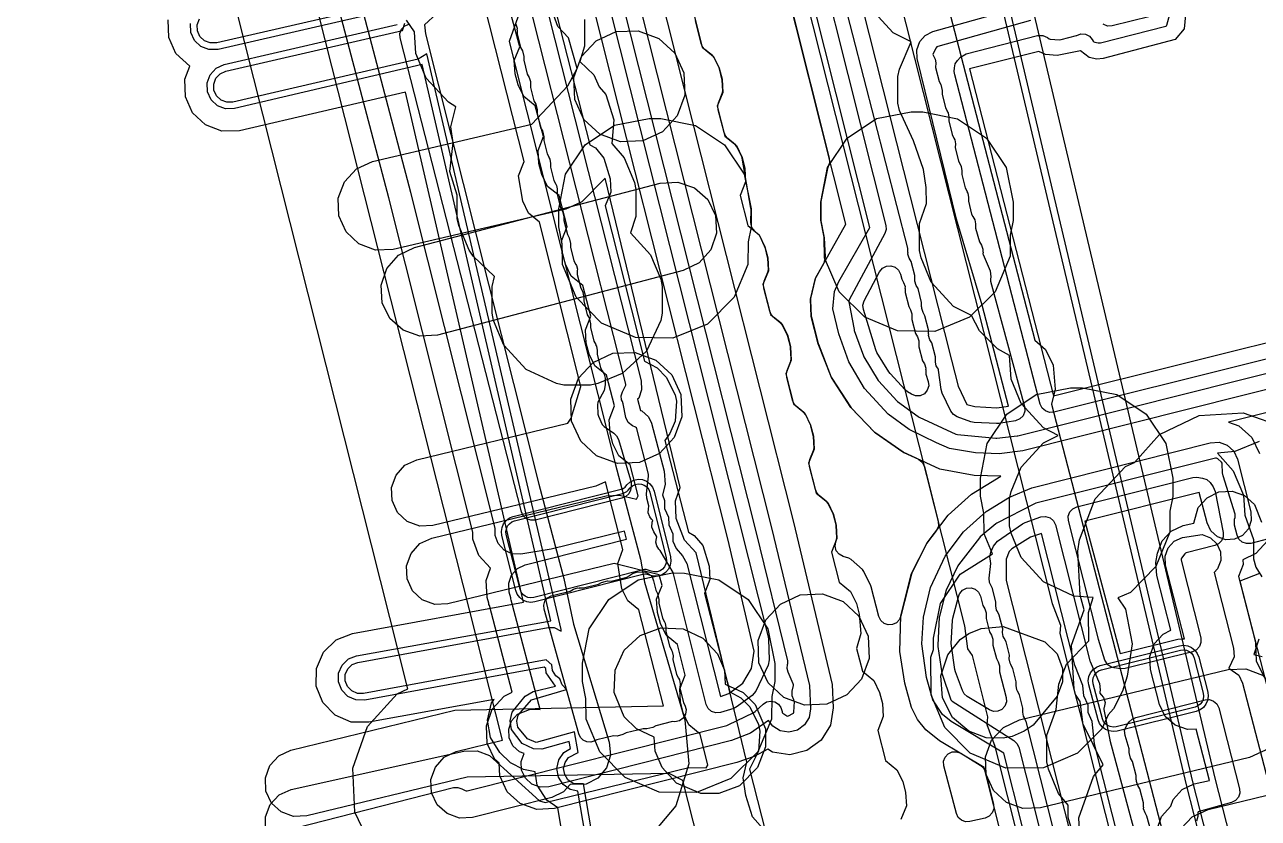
# Model space of a CAD drawing. Header units: metres. Extents: x 17722 to 17999, y 13535 to 15917.
# Drawn here: x 17850.6 to 17905.2, y 13929.2 to 13964.3 of the extents above; entities that cross this region are included whole.
import ezdxf

# ---------------------------------------------------------------- set-up
doc = ezdxf.new("R2010")
doc.units = ezdxf.units.M
for name, color, linetype in [('AI_GREENING_ALLOWED_ZONE', 4, 'Continuous'), ('AI_GREENING_EXCLUSIONS', 1, 'Continuous'), ('AI_GREENING_LAWN', 82, 'Continuous')]:
    doc.layers.add(name, color=color, linetype=linetype)

msp = doc.modelspace()

# ---------------------------------------------------------------- linework, layer by layer
at = {"layer": 'AI_GREENING_ALLOWED_ZONE'}
msp.add_lwpolyline([(17884.543, 13965.059), (17886.217, 13958.418), (17886.224, 13958.211), (17886.18, 13958.101), (17886.189, 13958.097), (17886.133, 13957.962), (17885.843, 13956.504), (17885.838, 13956.455), (17885.838, 13955.703), (17885.843, 13955.654), (17885.98, 13954.962), (17885.989, 13954.894), (17886.039, 13954.05), (17885.975, 13953.775), (17885.617, 13953.139), (17885.592, 13953.075), (17885.386, 13952.213), (17885.38, 13952.141), (17885.419, 13951.434), (17885.426, 13951.386), (17885.723, 13950.221), (17885.732, 13950.191), (17886.306, 13948.728), (17886.329, 13948.684), (17887.153, 13947.408), (17887.183, 13947.37), (17888.221, 13946.297), (17888.258, 13946.266), (17889.474, 13945.417), (17889.513, 13945.395), (17890.163, 13945.097), (17890.339, 13944.962), (17890.44, 13944.765), (17891.048, 13942.358), (17891.053, 13942.133), (17890.959, 13941.93), (17890.564, 13941.417), (17890.538, 13941.377), (17889.874, 13940.055), (17889.855, 13940.004), (17889.385, 13938.158), (17889.383, 13938.159), (17889.329, 13938.004), (17889.199, 13937.858), (17889.023, 13937.773), (17888.829, 13937.762), (17888.644, 13937.826), (17888.499, 13937.955), (17888.414, 13938.131), (17888.07, 13939.447), (17888.054, 13939.493), (17887.745, 13940.129), (17887.687, 13940.206), (17887.181, 13940.656), (17887.089, 13940.707), (17886.825, 13940.788), (17886.648, 13940.885), (17886.524, 13941.044), (17886.472, 13941.239), (17886.502, 13941.438), (17886.537, 13941.536), (17886.552, 13941.634), (17886.524, 13942.143), (17886.517, 13942.191), (17886.405, 13942.628), (17886.388, 13942.674), (17886.17, 13943.13), (17886.104, 13943.214), (17885.768, 13943.491), (17885.663, 13943.609), (17885.601, 13943.753), (17885.341, 13944.768), (17885.326, 13944.925), (17885.361, 13945.078), (17885.523, 13945.482), (17885.54, 13945.587), (17885.513, 13946.093), (17885.505, 13946.141), (17885.393, 13946.578), (17885.377, 13946.624), (17885.158, 13947.08), (17885.092, 13947.164), (17884.756, 13947.441), (17884.652, 13947.558), (17884.589, 13947.703), (17884.329, 13948.718), (17884.314, 13948.874), (17884.349, 13949.028), (17884.511, 13949.432), (17884.528, 13949.537), (17884.501, 13950.042), (17884.493, 13950.091), (17884.382, 13950.528), (17884.365, 13950.573), (17884.146, 13951.03), (17884.08, 13951.114), (17883.744, 13951.39), (17883.64, 13951.508), (17883.577, 13951.652), (17883.317, 13952.667), (17883.303, 13952.824), (17883.338, 13952.977), (17883.499, 13953.381), (17883.517, 13953.487), (17883.489, 13953.992), (17883.482, 13954.04), (17883.37, 13954.477), (17883.353, 13954.523), (17883.134, 13954.979), (17883.069, 13955.063), (17882.927, 13955.179), (17882.792, 13955.354), (17882.745, 13955.571), (17882.751, 13956.156), (17882.747, 13956.202), (17882.358, 13958.417), (17882.337, 13958.481), (17882.123, 13958.929), (17882.057, 13959.013), (17881.721, 13959.289), (17881.616, 13959.407), (17881.554, 13959.552), (17881.294, 13960.567), (17881.279, 13960.723), (17881.314, 13960.877), (17881.476, 13961.281), (17881.493, 13961.386), (17881.466, 13961.891), (17881.458, 13961.94), (17881.346, 13962.376), (17881.33, 13962.422), (17881.111, 13962.879), (17881.045, 13962.963), (17880.709, 13963.239), (17880.605, 13963.357), (17880.542, 13963.501), (17880.282, 13964.516)], dxfattribs=at)
msp.add_lwpolyline([(17892.909, 13931.546), (17893.051, 13931.415), (17893.133, 13931.242), (17893.492, 13929.818), (17893.502, 13929.621), (17893.435, 13929.436), (17893.301, 13929.291), (17893.122, 13929.209), (17892.446, 13929.05), (17892.254, 13929.042), (17892.073, 13929.108), (17891.931, 13929.237), (17891.847, 13929.41), (17891.295, 13931.526), (17891.284, 13931.722), (17891.35, 13931.908), (17891.481, 13932.054), (17891.659, 13932.137), (17891.856, 13932.146), (17892.041, 13932.078), (17892.909, 13931.546)], close=True, dxfattribs=at)
at = {"layer": 'AI_GREENING_EXCLUSIONS'}
for points in [[(17876.143, 14021.784), (17883.437, 13989.078), (17883.684, 13988.311), (17883.662, 13988.066), (17883.993, 13986.583), (17884.334, 13985.236), (17884.517, 13984.953), (17884.656, 13983.961), (17896.097, 13938.708), (17896.462, 13937.743), (17896.434, 13937.38), (17897.117, 13934.673), (17897.314, 13934.369), (17897.451, 13933.342), (17905.883, 13899.876)], [(17876.143, 14021.784), (17883.437, 13989.078), (17883.684, 13988.311), (17883.662, 13988.066), (17883.993, 13986.583), (17884.334, 13985.236), (17884.517, 13984.953), (17884.656, 13983.961), (17896.097, 13938.708), (17896.462, 13937.743), (17896.434, 13937.38), (17897.117, 13934.673), (17897.314, 13934.369), (17897.451, 13933.342), (17905.883, 13899.876)], [(17902.005, 13898.897), (17893.571, 13932.37), (17893.209, 13933.331), (17893.238, 13933.691), (17892.897, 13935.046), (17892.555, 13936.398), (17892.359, 13936.701), (17892.22, 13937.722), (17880.793, 13982.921), (17880.414, 13983.911), (17880.442, 13984.274), (17879.766, 13986.999), (17879.571, 13987.305), (17879.436, 13988.073), (17879.448, 13988.588), (17872.842, 14018.208)], [(17902.005, 13898.897), (17893.571, 13932.37), (17893.209, 13933.331), (17893.238, 13933.691), (17892.897, 13935.046), (17892.555, 13936.398), (17892.359, 13936.701), (17892.22, 13937.722), (17880.793, 13982.921), (17880.414, 13983.911), (17880.442, 13984.274), (17879.766, 13986.999), (17879.571, 13987.305), (17879.436, 13988.073), (17879.448, 13988.588), (17872.842, 14018.208)], [(17866.036, 13927.711), (17865.2, 13929.474), (17865.103, 13931.422), (17865.758, 13933.26), (17867.067, 13934.706), (17867.545, 13934.933), (17846.661, 14017.58)], [(17868.826, 13964.827), (17868.284, 13964.322), (17868.332, 13963.927), (17873.344, 13943.992), (17874.459, 13939.815), (17874.881, 13937.786), (17876.463, 13932.568), (17876.515, 13931.985), (17876.34, 13931.427), (17875.965, 13930.978), (17875.446, 13930.707), (17874.738, 13930.694), (17874.445, 13930.369), (17873.916, 13930.118), (17870.415, 13929.238), (17869.83, 13929.209), (17869.279, 13929.406), (17868.845, 13929.798), (17868.595, 13930.327), (17868.565, 13930.912), (17868.762, 13931.463), (17869.155, 13931.897), (17869.684, 13932.148), (17871.73, 13932.662), (17852.821, 14007.324)], [(17863.708, 13996.674), (17864.847, 13994.399), (17864.953, 13993.978), (17865.003, 13992.961), (17865.44, 13992.04), (17865.528, 13991.69), (17865.625, 13989.742), (17865.539, 13989.393), (17866.696, 13984.995), (17866.747, 13983.972), (17867.185, 13983.046), (17869.946, 13971.873), (17870.953, 13970.961), (17871.789, 13969.198), (17872.388, 13966.816), (17872.485, 13964.868), (17872.029, 13963.59), (17876.738, 13944.846), (17877.853, 13940.668), (17878.034, 13939.647), (17879.822, 13933.553), (17879.995, 13931.61), (17879.412, 13929.748), (17878.16, 13928.252)], [(17875.68, 13977.743), (17884.625, 13942.309), (17886.345, 13935.123), (17886.387, 13934.088), (17886.266, 13933.317), (17885.859, 13932.651), (17885.229, 13932.192), (17884.47, 13932.009), (17883.699, 13932.13), (17883.489, 13932.258), (17882.882, 13931.935), (17882.122, 13931.67), (17874.042, 13929.627), (17873.263, 13929.587), (17872.527, 13929.848), (17871.948, 13930.371), (17871.613, 13931.075), (17871.584, 13931.636), (17871.395, 13931.807), (17871.06, 13932.512), (17871.021, 13933.292), (17871.284, 13934.027), (17871.284, 13934.027), (17871.807, 13934.605), (17872.165, 13934.775), (17871.156, 13938.612), (17871.131, 13938.665), (17871.129, 13938.716), (17871.063, 13938.965), (17871.02, 13939.728), (17871.209, 13940.276), (17870.691, 13940.83), (17870.418, 13941.561), (17870.429, 13941.865), (17866.707, 13956.659), (17864.55, 13964.821)], [(17874.71, 13977.5), (17883.655, 13942.063), (17885.346, 13935.083), (17885.388, 13934.048), (17885.328, 13933.662), (17885.124, 13933.329), (17884.809, 13933.099), (17884.43, 13933.008), (17884.044, 13933.068), (17883.711, 13933.272), (17883.529, 13933.522), (17882.721, 13932.961), (17881.877, 13932.639), (17873.797, 13930.596), (17873.407, 13930.576), (17873.04, 13930.707), (17872.75, 13930.968), (17872.582, 13931.321), (17872.562, 13931.71), (17872.69, 13932.069), (17872.487, 13932.142), (17872.197, 13932.404), (17872.03, 13932.756), (17872.011, 13933.146), (17872.142, 13933.513), (17872.404, 13933.803), (17872.936, 13934.015), (17873.326, 13934.035), (17873.4, 13934.008), (17872.127, 13938.852), (17872.102, 13938.906), (17872.099, 13938.957), (17872.033, 13939.211), (17872.012, 13939.601), (17872.138, 13939.961), (17872.403, 13940.259), (17872.748, 13940.424), (17877.225, 13941.562), (17877.138, 13941.915), (17873.897, 13941.115), (17872.553, 13940.896), (17872.163, 13940.91), (17871.808, 13941.071), (17871.542, 13941.357), (17871.405, 13941.722), (17871.416, 13942.039), (17867.676, 13956.908), (17865.517, 13965.076)], [(17873.469, 13966.007), (17877.883, 13948.56), (17877.903, 13948.17), (17877.773, 13947.802), (17877.723, 13947.759), (17877.846, 13947.254), (17877.915, 13947.238), (17878.205, 13946.977), (17878.343, 13946.687), (17878.894, 13944.563), (17878.943, 13943.97), (17878.829, 13943.516), (17878.912, 13943.261), (17878.922, 13942.919), (17879.094, 13942.533), (17879.103, 13942.191), (17879.278, 13941.79), (17879.284, 13941.463), (17879.427, 13941.142), (17879.719, 13940.819), (17879.904, 13940.474), (17881.396, 13934.587), (17881.766, 13934.721), (17882.38, 13935.182), (17882.771, 13935.833), (17882.891, 13936.592), (17881.716, 13941.575), (17872.771, 13977.008)], [(17891.487, 13975.181), (17902.032, 13930.678), (17903.054, 13926.698)], [(17891.779, 13975.25), (17902.324, 13930.747), (17903.343, 13926.779)], [(17892.752, 13975.481), (17903.297, 13930.978), (17904.306, 13927.05)], [(17885.55, 13973.519), (17891.627, 13949.483), (17891.93, 13948.331), (17892.312, 13947.522), (17892.662, 13947.426), (17893.64, 13947.374), (17894.153, 13947.449), (17892.996, 13951.908), (17891.852, 13955.721), (17890.111, 13962.83), (17890.094, 13963.22), (17890.227, 13963.587), (17890.463, 13963.854), (17890.811, 13964.031), (17895.836, 13965.44)], [(17910.234, 13863.5), (17893.083, 13931.439), (17891.101, 13932.632), (17890.492, 13933.121), (17890.13, 13933.577), (17889.862, 13934.096), (17889.558, 13935.183), (17889.341, 13936.582), (17889.385, 13938.158), (17889.861, 13940.03), (17890.549, 13941.398), (17891.486, 13942.612), (17892.524, 13943.554), (17893.811, 13944.339), (17892.642, 13944.377), (17891.116, 13944.661), (17889.492, 13945.404), (17888.238, 13946.28), (17887.166, 13947.387), (17886.315, 13948.705), (17885.726, 13950.206), (17885.42, 13951.409), (17885.378, 13952.178), (17885.6, 13953.109), (17886.951, 13955.504), (17882.56, 13972.929)], [(17914.293, 13950.366), (17894.793, 13945.465), (17893.748, 13945.334), (17892.695, 13945.376), (17891.538, 13945.567), (17890.96, 13945.816), (17889.757, 13946.406), (17888.83, 13947.086), (17887.783, 13948.222), (17887.081, 13949.407), (17886.637, 13950.643), (17886.38, 13951.752), (17886.38, 13951.752), (17886.448, 13952.513), (17886.635, 13952.957), (17888.02, 13955.356), (17883.529, 13973.173)], [(17889.843, 13971.44), (17895.326, 13950.366), (17895.79, 13949.953), (17896.13, 13949.251), (17896.231, 13948.199), (17896.062, 13947.535), (17901.195, 13927.808)], [(17905.737, 13965.701), (17901.998, 13964.775), (17901.947, 13964.152), (17901.537, 13963.677), (17898.357, 13962.834), (17898.066, 13962.805), (17897.731, 13962.88), (17897.346, 13963.175), (17896.311, 13962.973), (17895.803, 13963.007), (17895.505, 13963.149), (17892.435, 13962.373), (17896.156, 13947.897), (17913.801, 13952.305)], [(17866.898, 13965.316), (17859.077, 13963.528), (17858.782, 13963.523), (17858.527, 13963.62), (17858.328, 13963.808), (17858.216, 13964.057), (17858.208, 13964.33), (17858.305, 13964.585)], [(17883.181, 13917.276), (17879.72, 13930.873), (17879.124, 13931.18), (17870.178, 13931.024), (17863.066, 13929.3), (17862.481, 13929.276), (17861.932, 13929.477), (17861.501, 13929.874), (17861.255, 13930.404), (17861.23, 13930.989), (17861.432, 13931.539), (17861.828, 13931.969), (17862.359, 13932.216), (17869.632, 13933.979), (17878.871, 13934.177), (17877.772, 13938.419), (17877.284, 13938.826), (17877.03, 13939.353), (17876.84, 13940.474), (17877.076, 13941.104), (17876.304, 13944.088), (17875.876, 13943.907), (17868.652, 13942.156), (17868.067, 13942.132), (17867.517, 13942.333), (17867.087, 13942.729), (17866.841, 13943.26), (17866.816, 13943.845), (17867.018, 13944.395), (17867.414, 13944.825), (17867.945, 13945.071), (17874.627, 13946.691), (17874.78, 13946.906), (17875.215, 13948.32), (17873.373, 13955.585), (17872.888, 13955.994), (17872.636, 13956.523), (17872.452, 13957.645), (17872.692, 13958.273), (17870.908, 13965.311)], [(17883.277, 13928.744), (17882.816, 13929.269), (17882.515, 13930.211), (17882.394, 13930.982), (17882.564, 13931.683), (17880.313, 13940.953), (17879.805, 13941.509), (17879.43, 13942.47), (17879.398, 13943.25), (17879.613, 13943.838), (17876.287, 13957.539), (17875.249, 13956.488), (17874.539, 13956.165), (17866.887, 13954.376), (17866.107, 13954.35), (17865.377, 13954.624), (17864.807, 13955.157), (17864.484, 13955.868), (17864.458, 13956.648), (17864.733, 13957.379), (17865.266, 13957.948), (17865.976, 13958.271), (17873.038, 13959.922), (17874.629, 13961.618), (17875.052, 13962.397), (17874.667, 13963.744), (17874.185, 13964.25), (17873.847, 13965.179)], [(17873.942, 13965.553), (17875.6, 13959.012), (17875.854, 13958.876), (17876.226, 13958.424), (17876.504, 13957.503), (17876.535, 13956.919), (17876.285, 13956.307), (17878.027, 13949.434), (17878.591, 13949.137), (17878.996, 13948.732), (17879.383, 13947.952), (17879.442, 13947.66), (17879.383, 13946.774), (17879.157, 13946.233), (17878.927, 13945.925), (17879.98, 13941.858), (17880.236, 13941.723), (17880.609, 13941.273), (17880.893, 13940.354), (17880.926, 13939.769), (17880.68, 13939.156), (17881.809, 13934.795), (17882.293, 13934.532), (17882.698, 13934.127), (17883.085, 13933.347), (17883.144, 13933.055), (17883.085, 13932.169), (17882.687, 13931.378), (17886.088, 13918.018)], [(17867.061, 13965.051), (17859.144, 13963.236), (17858.732, 13963.227), (17858.367, 13963.366), (17858.083, 13963.634), (17857.924, 13963.99), (17857.912, 13964.38)], [(17861.242, 13928.678), (17861.229, 13929.263), (17861.44, 13929.809), (17861.845, 13930.232), (17862.38, 13930.468), (17870.026, 13932.169), (17870.611, 13932.182), (17871.157, 13931.971), (17873.382, 13929.976), (17873.631, 13929.9), (17879.993, 13931.443), (17880.765, 13931.427), (17880.84, 13931.555), (17880.495, 13932.921), (17879.992, 13933.337), (17879.74, 13933.866), (17879.618, 13934.351), (17879.588, 13934.935), (17879.833, 13935.541), (17879.492, 13936.893), (17878.989, 13937.302), (17878.732, 13937.828), (17878.604, 13938.311), (17878.567, 13938.895), (17878.806, 13939.504), (17878.683, 13939.969), (17876.682, 13940.474), (17869.318, 13938.688), (17868.733, 13938.664), (17868.183, 13938.865), (17867.753, 13939.262), (17867.506, 13939.793), (17867.482, 13940.377), (17867.683, 13940.927), (17868.08, 13941.358), (17868.611, 13941.604), (17876.336, 13943.477), (17876.921, 13943.501), (17877.67, 13943.319), (17877.754, 13943.478), (17877.394, 13944.84), (17876.887, 13945.251), (17876.629, 13945.777), (17876.502, 13946.26), (17876.465, 13946.844), (17876.703, 13947.452), (17876.343, 13948.814), (17875.835, 13949.225), (17875.578, 13949.751), (17875.45, 13950.234), (17875.414, 13950.818), (17875.652, 13951.427), (17875.292, 13952.788), (17874.784, 13953.199), (17874.527, 13953.725), (17874.399, 13954.209), (17874.363, 13954.793), (17874.601, 13955.401), (17874.241, 13956.763), (17873.733, 13957.174), (17873.476, 13957.7), (17873.348, 13958.183), (17873.312, 13958.767), (17873.55, 13959.375), (17873.19, 13960.737), (17872.682, 13961.148), (17872.425, 13961.674), (17872.297, 13962.157), (17872.26, 13962.741), (17872.499, 13963.35), (17872.139, 13964.711)], [(17875.373, 13964.564), (17875.373, 13963.376), (17875.159, 13962.697), (17875.778, 13962.111), (17876.027, 13961.579), (17876.311, 13961.241), (17876.665, 13960.125), (17876.574, 13959.073), (17877.127, 13958.434), (17877.58, 13957.351), (17877.645, 13957.028), (17877.645, 13955.841), (17877.411, 13955.115), (17878.294, 13954.146), (17878.747, 13953.063), (17878.812, 13952.74), (17878.812, 13951.553), (17878.747, 13951.231), (17878.116, 13949.884), (17877.043, 13948.896), (17875.959, 13948.443), (17875.637, 13948.378), (17874.449, 13948.378), (17874.127, 13948.443), (17872.78, 13949.073), (17871.792, 13950.147), (17871.339, 13951.231), (17871.274, 13951.553), (17871.274, 13952.74), (17871.388, 13953.179), (17870.431, 13954.088), (17870.253, 13954.352), (17869.8, 13955.435), (17869.735, 13955.757), (17869.735, 13956.78), (17869.4, 13957.838), (17869.554, 13959.108), (17869.45, 13959.814), (17869.671, 13960.692), (17869.342, 13960.897), (17868.354, 13961.971), (17867.9, 13963.054), (17867.835, 13964.019), (17867.49, 13964.538)], [(17880.242, 13964.675), (17880.583, 13963.343), (17881.087, 13962.928), (17881.34, 13962.4), (17881.464, 13961.916), (17881.496, 13961.331), (17881.253, 13960.725), (17881.594, 13959.393), (17882.099, 13958.978), (17882.352, 13958.451), (17882.476, 13957.966), (17882.508, 13957.382), (17882.265, 13956.775), (17882.606, 13955.444), (17883.111, 13955.029), (17883.364, 13954.501), (17883.488, 13954.017), (17883.52, 13953.432), (17883.277, 13952.826), (17883.618, 13951.494), (17884.122, 13951.079), (17884.376, 13950.551), (17884.5, 13950.067), (17884.531, 13949.483), (17884.288, 13948.876), (17884.63, 13947.544), (17885.134, 13947.129), (17885.387, 13946.602), (17885.511, 13946.117), (17885.543, 13945.533), (17885.3, 13944.926), (17885.641, 13943.595), (17886.146, 13943.18), (17886.399, 13942.652), (17886.523, 13942.168), (17886.555, 13941.583), (17886.312, 13940.977), (17886.488, 13940.288), (17886.654, 13939.652), (17887.16, 13939.239), (17887.416, 13938.712), (17887.542, 13938.228), (17887.608, 13937.376), (17887.418, 13936.718), (17887.682, 13935.706), (17888.188, 13935.293), (17888.443, 13934.766), (17888.569, 13934.282), (17888.603, 13933.698), (17888.363, 13933.091), (17888.709, 13931.76), (17889.215, 13931.347), (17889.471, 13930.821), (17889.597, 13930.337), (17889.631, 13929.753), (17889.39, 13929.145)], [(17897.01, 13928.545), (17896.795, 13929.227), (17896.795, 13929.785), (17896.376, 13930.289), (17895.923, 13931.373), (17895.858, 13931.695), (17895.858, 13932.883), (17896.264, 13934.021), (17896.391, 13935.14), (17896.73, 13936.015), (17897.721, 13937.059), (17897.708, 13938.313), (17897.914, 13938.973), (17897.058, 13939.038), (17895.712, 13939.669), (17894.724, 13940.743), (17894.27, 13941.826), (17894.205, 13942.148), (17894.205, 13943.336), (17894.27, 13943.658), (17894.724, 13944.742), (17895.712, 13945.815), (17896.354, 13946.151), (17895.713, 13946.487), (17894.725, 13947.56), (17894.272, 13948.644), (17894.207, 13949.685), (17893.675, 13949.975), (17892.865, 13950.785), (17892.514, 13951.463), (17891.726, 13951.86), (17890.738, 13952.933), (17890.285, 13954.017), (17890.22, 13954.339), (17890.22, 13955.527), (17890.521, 13956.413), (17890.503, 13957.127), (17890.385, 13957.922), (17889.945, 13959.196), (17889.945, 13959.196), (17889.324, 13960.529), (17889.259, 13960.851), (17889.259, 13962.039), (17889.324, 13962.361), (17889.841, 13963.579), (17889.05, 13963.977), (17888.062, 13965.051)], [(17875.035, 13924.669), (17874.184, 13929.663), (17873.697, 13930.006), (17873.28, 13930.665), (17873.178, 13931.254), (17872.662, 13931.353), (17872.092, 13931.649), (17871.613, 13932.11), (17871.2, 13932.772), (17871.071, 13933.542), (17871.248, 13934.302), (17871.361, 13934.461), (17865.813, 13933.446), (17865.033, 13933.458), (17864.317, 13933.767), (17863.774, 13934.328), (17863.486, 13935.053), (17863.498, 13935.833), (17863.808, 13936.55), (17864.368, 13937.093), (17865.093, 13937.38), (17872.667, 13938.766), (17867.439, 13961.341), (17860.086, 13959.639), (17859.306, 13959.615), (17858.576, 13959.891), (17858.007, 13960.426), (17857.686, 13961.137), (17857.662, 13961.917), (17857.883, 13962.501), (17857.269, 13963.054), (17856.949, 13963.766), (17856.926, 13964.546)], [(17876.208, 13923.733), (17875.073, 13930.396), (17874.741, 13930.47), (17874.422, 13930.695), (17874.213, 13931.025), (17874.147, 13931.409), (17874.232, 13931.79), (17874.457, 13932.109), (17874.75, 13932.294), (17874.697, 13932.604), (17873.48, 13932.265), (17873.108, 13932.268), (17872.61, 13932.516), (17872.135, 13933.125), (17872.071, 13933.51), (17872.159, 13933.89), (17872.746, 13934.603), (17873.103, 13934.818), (17874.086, 13935.04), (17873.676, 13935.643), (17873.65, 13935.826), (17873.584, 13935.885), (17865.633, 13934.429), (17865.243, 13934.435), (17864.885, 13934.59), (17864.613, 13934.87), (17864.47, 13935.233), (17864.476, 13935.623), (17864.63, 13935.981), (17864.911, 13936.253), (17865.273, 13936.397), (17873.883, 13937.945), (17868.183, 13962.563), (17859.86, 13960.614), (17859.47, 13960.602), (17859.105, 13960.74), (17858.821, 13961.007), (17858.661, 13961.363), (17858.649, 13961.753), (17858.787, 13962.117), (17859.054, 13962.402), (17859.41, 13962.562), (17867.074, 13964.336)], [(17876.533, 13923.613), (17875.323, 13930.718), (17874.863, 13930.745), (17874.639, 13930.902), (17874.493, 13931.133), (17874.447, 13931.402), (17874.507, 13931.668), (17874.664, 13931.892), (17875.086, 13932.111), (17874.93, 13933.026), (17873.231, 13932.553), (17872.84, 13932.714), (17872.416, 13933.232), (17872.371, 13933.501), (17872.432, 13933.767), (17873.024, 13934.443), (17874.577, 13934.902), (17874.375, 13935.107), (17874.278, 13935.369), (17874.097, 13935.506), (17873.959, 13935.742), (17873.926, 13935.984), (17873.673, 13936.206), (17865.579, 13934.725), (17865.306, 13934.729), (17865.056, 13934.837), (17864.865, 13935.033), (17864.765, 13935.287), (17864.769, 13935.56), (17864.877, 13935.811), (17865.073, 13936.001), (17865.327, 13936.102), (17873.755, 13937.644), (17874.029, 13937.64), (17874.334, 13937.487), (17874.332, 13937.558), (17868.389, 13963.048), (17868.007, 13962.807), (17859.793, 13960.906), (17859.52, 13960.897), (17859.264, 13960.994), (17859.065, 13961.181), (17858.953, 13961.43), (17858.945, 13961.703), (17859.041, 13961.959), (17859.228, 13962.158), (17859.477, 13962.27), (17867.306, 13964.081), (17867.41, 13964.399)], [(17910.933, 13948.496), (17903.902, 13946.739), (17904.366, 13946.573), (17904.945, 13946.049), (17905.278, 13945.348)], [(17897.381, 13927.266), (17897.272, 13929.214), (17897.917, 13931.055), (17898.357, 13931.559), (17897.463, 13933.36), (17897.064, 13934.91), (17896.956, 13936.857), (17897.503, 13938.419), (17897.335, 13939.07), (17897.226, 13941.018), (17897.304, 13941.523), (17897.997, 13943.346), (17899.336, 13944.765), (17899.74, 13944.947), (17900.849, 13946.187), (17902.607, 13947.033), (17904.555, 13947.142), (17906.396, 13946.497), (17907.85, 13945.196), (17909.215, 13942.48), (17909.323, 13940.532), (17908.678, 13938.69), (17908.366, 13938.341), (17913.264, 13919.323)], [(17911.203, 13863.745), (17893.952, 13932.083), (17891.616, 13933.489), (17891.233, 13933.792), (17890.803, 13934.435), (17890.528, 13935.428), (17890.321, 13936.928), (17890.384, 13938.105), (17890.7, 13939.422), (17891.355, 13940.806), (17892.164, 13941.877), (17893.166, 13942.787), (17894.2, 13943.418), (17895.185, 13943.821), (17903.095, 13945.827), (17903.485, 13945.846), (17903.853, 13945.715), (17904.141, 13945.455), (17904.308, 13945.103), (17904.896, 13942.763), (17904.916, 13942.375), (17904.785, 13942.007), (17904.522, 13941.716), (17904.169, 13941.549), (17903.782, 13941.53), (17903.414, 13941.66), (17903.124, 13941.921), (17902.957, 13942.274), (17902.6, 13943.614), (17897.544, 13942.357), (17899.106, 13936.495), (17901.665, 13937.127), (17901.86, 13937.136), (17901.962, 13937.141), (17901.121, 13940.408), (17901.1, 13940.805), (17901.235, 13941.178), (17901.504, 13941.469), (17901.866, 13941.633), (17902.743, 13941.756), (17903.108, 13941.617), (17903.392, 13941.349), (17903.551, 13940.993), (17903.563, 13940.603), (17903.424, 13940.239), (17903.272, 13940.077), (17904.134, 13936.73), (17904.155, 13936.341), (17903.915, 13935.848), (17904.363, 13935.533), (17904.533, 13935.181), (17905.85, 13930.067)], [(17905.266, 13945.884), (17904.183, 13945.43), (17903.412, 13945.365), (17904.111, 13944.581), (17904.564, 13943.498), (17904.629, 13942.624), (17905.013, 13941.54), (17905.013, 13940.69), (17905.113, 13940.321), (17905.375, 13939.894)], [(17900.738, 13928.723), (17900.931, 13929.276), (17901.353, 13929.727), (17901.459, 13930.031), (17901.849, 13930.468), (17902.377, 13930.721), (17903.062, 13930.867), (17902.476, 13933.143), (17902.095, 13933.122), (17901.543, 13933.316), (17901.106, 13933.706), (17900.853, 13934.233), (17900.454, 13935.783), (17900.421, 13936.367), (17900.614, 13936.919), (17901.005, 13937.356), (17901.348, 13937.521), (17900.724, 13939.943), (17900.692, 13940.528), (17900.755, 13940.941), (17900.963, 13941.488), (17901.364, 13941.913), (17901.898, 13942.153), (17902.376, 13942.267), (17902.562, 13942.954), (17902.953, 13943.39), (17903.48, 13943.644), (17904.064, 13943.676), (17904.617, 13943.483), (17905.053, 13943.092), (17905.372, 13942.313)], [(17899.153, 13927.819), (17897.973, 13932.492), (17897.858, 13933.483), (17897.691, 13933.885), (17897.68, 13934.209), (17897.495, 13934.625), (17897.445, 13935.072), (17897.092, 13935.982), (17895.619, 13941.813), (17895.136, 13941.637), (17894.3, 13941.126), (17894.181, 13941.016), (17894.059, 13940.664), (17894.052, 13939.728), (17913.281, 13863.865)], [(17905.644, 13941.496), (17905.122, 13940.916), (17904.543, 13940.64), (17904.549, 13940.437), (17904.348, 13939.908), (17905.102, 13936.98), (17905.132, 13936.161), (17905.501, 13935.43)], [(17905.274, 13940.034), (17904.403, 13939.691), (17910.53, 13915.904)], [(17905.246, 13937.126), (17905.034, 13936.453), (17905.4, 13936.364)], [(17901.812, 13928.744), (17902.302, 13929.257), (17903.01, 13929.585), (17910.73, 13931.457), (17911.509, 13931.489), (17912.242, 13931.221), (17912.816, 13930.692), (17913.145, 13929.985), (17913.177, 13929.205), (17912.908, 13928.472)]]:
    msp.add_lwpolyline(points, dxfattribs=at)
for points in [[(17879.37, 13963.077), (17879.779, 13962.195), (17879.818, 13961.209), (17879.477, 13960.292), (17878.83, 13959.593), (17877.948, 13959.184), (17876.962, 13959.145), (17876.045, 13959.486), (17875.346, 13960.133), (17874.937, 13961.015), (17874.898, 13962.001), (17875.239, 13962.918), (17875.886, 13963.617), (17876.768, 13964.026), (17877.754, 13964.065), (17878.671, 13963.724), (17879.37, 13963.077)], [(17876.698, 13959.88), (17878.229, 13960.184), (17878.751, 13960.179), (17880.282, 13959.875), (17881.579, 13959.007), (17882.447, 13957.71), (17882.751, 13956.179), (17882.751, 13955.373), (17882.62, 13954.714), (17882.604, 13953.712), (17882, 13952.267), (17880.813, 13951.08), (17879.291, 13950.46), (17877.63, 13950.476), (17876.121, 13951.123), (17874.998, 13952.267), (17874.394, 13953.712), (17874.378, 13954.632), (17874.229, 13955.382), (17874.229, 13956.184), (17874.533, 13957.715), (17875.401, 13959.012), (17876.698, 13959.88)], [(17889.838, 13960.48), (17890.36, 13960.475), (17891.891, 13960.171), (17893.188, 13959.303), (17894.056, 13958.006), (17894.36, 13956.475), (17894.36, 13955.669), (17894.229, 13955.01), (17894.229, 13954.085), (17893.566, 13952.499), (17892.422, 13951.376), (17890.9, 13950.756), (17889.239, 13950.772), (17887.794, 13951.376), (17886.65, 13952.499), (17886.003, 13954.008), (17885.987, 13954.928), (17885.838, 13955.678), (17885.838, 13956.48), (17886.142, 13958.011), (17887.01, 13959.308), (17888.307, 13960.176), (17889.838, 13960.48)], [(17878.728, 13957.315), (17879.507, 13957.362), (17880.245, 13957.107), (17880.829, 13956.589), (17881.17, 13955.887), (17881.217, 13955.108), (17880.962, 13954.37), (17880.444, 13953.787), (17879.742, 13953.446), (17868.85, 13950.593), (17868.071, 13950.547), (17867.334, 13950.802), (17866.75, 13951.319), (17866.409, 13952.021), (17866.362, 13952.8), (17866.617, 13953.538), (17867.135, 13954.122), (17867.837, 13954.463), (17878.728, 13957.315)], [(17878.535, 13949.482), (17879.234, 13948.835), (17879.643, 13947.953), (17879.682, 13946.967), (17879.341, 13946.05), (17878.694, 13945.351), (17877.812, 13944.942), (17876.826, 13944.903), (17875.909, 13945.244), (17875.21, 13945.891), (17874.801, 13946.773), (17874.762, 13947.759), (17875.103, 13948.676), (17875.75, 13949.375), (17876.632, 13949.784), (17877.618, 13949.823), (17878.535, 13949.482)], [(17893.448, 13940.9), (17893.076, 13941.79), (17893.06, 13942.71), (17892.911, 13943.46), (17892.911, 13944.262), (17893.215, 13945.793), (17894.083, 13947.09), (17895.38, 13947.958), (17896.911, 13948.262), (17897.433, 13948.257), (17898.964, 13947.953), (17900.261, 13947.085), (17901.129, 13945.788), (17901.433, 13944.257), (17901.433, 13943.451), (17901.302, 13942.792), (17901.302, 13941.867), (17900.682, 13940.345), (17899.559, 13939.201), (17899.005, 13938.953), (17899.338, 13938.455), (17899.642, 13936.924), (17899.421, 13935.483), (17899.209, 13934.828), (17898.816, 13934.038), (17898.567, 13933.771), (17898.295, 13933.158), (17897.215, 13932.078), (17895.706, 13931.431), (17894.045, 13931.415), (17892.459, 13932.078), (17891.336, 13933.222), (17890.732, 13934.667), (17890.716, 13936.328), (17890.84, 13936.664), (17890.84, 13937.177), (17891.144, 13938.708), (17892.012, 13940.005), (17893.448, 13940.9)], [(17872.323, 13939.286), (17871.71, 13941.71), (17871.688, 13941.892), (17871.715, 13942.072), (17871.787, 13942.24), (17871.9, 13942.384), (17872.046, 13942.493), (17872.216, 13942.56), (17876.998, 13943.774), (17877.079, 13943.802), (17877.126, 13943.829), (17877.166, 13943.863), (17877.241, 13943.954), (17877.383, 13944.084), (17877.555, 13944.171), (17877.744, 13944.207), (17877.936, 13944.191), (17878.116, 13944.123), (17878.271, 13944.008), (17878.389, 13943.856), (17878.46, 13943.677), (17879.18, 13940.775), (17879.2, 13940.586), (17879.169, 13940.398), (17879.088, 13940.225), (17878.963, 13940.081), (17878.805, 13939.976), (17878.623, 13939.917), (17878.433, 13939.91), (17878.248, 13939.954), (17878.14, 13939.995), (17878.089, 13940.005), (17878.037, 13940.006), (17877.954, 13939.993), (17873.174, 13938.779), (17872.993, 13938.757), (17872.812, 13938.784), (17872.644, 13938.856), (17872.5, 13938.969), (17872.391, 13939.116), (17872.323, 13939.286)], [(17872.517, 13939.335), (17871.904, 13941.759), (17871.888, 13941.889), (17871.907, 13942.018), (17871.959, 13942.138), (17872.04, 13942.24), (17872.144, 13942.318), (17872.265, 13942.367), (17877.056, 13943.582), (17877.163, 13943.62), (17877.241, 13943.664), (17877.309, 13943.722), (17877.395, 13943.827), (17877.497, 13943.92), (17877.62, 13943.981), (17877.755, 13944.008), (17877.892, 13943.996), (17878.021, 13943.947), (17878.131, 13943.865), (17878.215, 13943.756), (17878.266, 13943.629), (17878.986, 13940.727), (17879, 13940.592), (17878.978, 13940.457), (17878.92, 13940.334), (17878.831, 13940.231), (17878.718, 13940.156), (17878.588, 13940.114), (17878.452, 13940.109), (17878.32, 13940.14), (17878.196, 13940.188), (17878.11, 13940.205), (17878.023, 13940.206), (17877.914, 13940.189), (17873.125, 13938.973), (17872.995, 13938.957), (17872.866, 13938.976), (17872.746, 13939.028), (17872.643, 13939.109), (17872.565, 13939.213), (17872.517, 13939.335)], [(17876.447, 13938.888), (17877.744, 13939.756), (17879.275, 13940.06), (17879.797, 13940.055), (17881.328, 13939.751), (17882.625, 13938.883), (17883.493, 13937.586), (17883.797, 13936.055), (17883.797, 13935.249), (17883.666, 13934.59), (17883.65, 13933.588), (17883.046, 13932.143), (17881.859, 13930.956), (17880.337, 13930.336), (17878.676, 13930.352), (17877.167, 13930.999), (17876.044, 13932.143), (17875.44, 13933.588), (17875.424, 13934.508), (17875.275, 13935.258), (17875.275, 13936.06), (17875.579, 13937.591), (17876.447, 13938.888)], [(17887.532, 13938.142), (17887.941, 13937.26), (17887.98, 13936.274), (17887.639, 13935.357), (17886.992, 13934.658), (17886.11, 13934.249), (17885.124, 13934.21), (17884.207, 13934.551), (17883.508, 13935.198), (17883.099, 13936.08), (17883.06, 13937.066), (17883.401, 13937.983), (17884.048, 13938.682), (17884.93, 13939.091), (17885.916, 13939.13), (17886.833, 13938.789), (17887.532, 13938.142)], [(17877.135, 13936.637), (17877.834, 13937.285), (17878.751, 13937.626), (17879.737, 13937.587), (17880.618, 13937.177), (17881.266, 13936.478), (17881.568, 13935.756), (17881.607, 13935.14), (17882.396, 13934.77), (17882.936, 13934.23), (17883.384, 13933.154), (17883.384, 13932.362), (17883.043, 13931.445), (17882.237, 13930.639), (17881.32, 13930.298), (17880.528, 13930.298), (17879.452, 13930.746), (17878.805, 13931.445), (17878.503, 13932.168), (17878.464, 13932.783), (17877.675, 13933.154), (17877.135, 13933.694), (17876.686, 13934.77), (17876.726, 13935.756), (17877.135, 13936.637)], [(17894.857, 13933.048), (17894.316, 13932.821), (17893.926, 13932.743), (17893.174, 13932.76), (17892.402, 13933.048), (17891.679, 13933.667), (17891.238, 13934.527), (17891.159, 13935.51), (17891.464, 13936.441), (17892.01, 13937.111), (17892.402, 13937.378), (17892.943, 13937.605), (17893.926, 13937.683), (17895.773, 13937.01), (17896.311, 13936.472), (17896.557, 13935.833), (17896.557, 13935.239), (17896.311, 13934.6), (17895.249, 13933.315), (17894.857, 13933.048)], [(17902.516, 13936.5), (17902.584, 13936.331), (17902.983, 13934.782), (17903.005, 13934.6), (17902.979, 13934.418), (17902.907, 13934.249), (17902.793, 13934.105), (17902.645, 13933.995), (17902.474, 13933.928), (17898.973, 13933.057), (17898.793, 13933.036), (17898.614, 13933.063), (17898.448, 13933.134), (17898.305, 13933.245), (17898.196, 13933.389), (17898.127, 13933.557), (17897.717, 13935.103), (17897.694, 13935.286), (17897.719, 13935.469), (17897.791, 13935.639), (17897.905, 13935.784), (17898.053, 13935.894), (17898.224, 13935.962), (17901.737, 13936.836), (17901.918, 13936.857), (17902.098, 13936.83), (17902.265, 13936.758), (17902.407, 13936.645), (17902.516, 13936.5)], [(17902.342, 13936.402), (17902.39, 13936.281), (17902.789, 13934.732), (17902.805, 13934.602), (17902.787, 13934.472), (17902.735, 13934.351), (17902.653, 13934.248), (17902.548, 13934.17), (17902.426, 13934.122), (17898.925, 13933.251), (17898.796, 13933.236), (17898.668, 13933.255), (17898.55, 13933.306), (17898.448, 13933.385), (17898.37, 13933.489), (17898.321, 13933.608), (17897.91, 13935.154), (17897.894, 13935.285), (17897.912, 13935.416), (17897.963, 13935.537), (17898.044, 13935.641), (17898.15, 13935.719), (17898.273, 13935.768), (17901.785, 13936.642), (17901.914, 13936.657), (17902.043, 13936.638), (17902.162, 13936.586), (17902.264, 13936.506), (17902.342, 13936.402)], [(17904.83, 13931.889), (17895.576, 13929.662), (17894.796, 13929.631), (17894.064, 13929.9), (17893.49, 13930.43), (17893.163, 13931.138), (17893.132, 13931.918), (17893.402, 13932.65), (17893.931, 13933.224), (17894.64, 13933.551), (17903.894, 13935.778), (17904.674, 13935.809), (17905.406, 13935.539), (17905.98, 13935.009), (17906.307, 13934.301), (17906.338, 13933.521), (17906.068, 13932.789), (17905.539, 13932.216), (17904.83, 13931.889)]]:
    msp.add_lwpolyline(points, close=True, dxfattribs=at)
at = {"layer": 'AI_GREENING_LAWN'}
for points in [[(17831.558, 13920.851), (17869.567, 13930.556), (17869.757, 13930.567), (17869.938, 13930.507), (17870.081, 13930.426), (17870.124, 13930.411), (17870.169, 13930.414), (17870.169, 13930.414), (17881.681, 13933.312), (17881.729, 13933.329), (17882.871, 13933.883), (17882.932, 13933.925), (17883.282, 13934.252), (17883.44, 13934.352), (17883.623, 13934.387), (17883.807, 13934.352), (17883.965, 13934.252), (17884.075, 13934.101), (17884.122, 13933.92), (17884.125, 13933.885), (17884.154, 13933.856), (17884.334, 13933.733), (17884.372, 13933.716), (17884.412, 13933.728), (17884.607, 13933.83), (17884.638, 13933.855), (17884.647, 13933.894), (17884.67, 13934.362), (17884.666, 13934.399), (17884.65, 13934.434), (17884.646, 13934.44), (17884.572, 13934.624), (17884.575, 13934.822), (17884.63, 13935.074), (17884.632, 13935.112), (17884.623, 13935.148), (17884.393, 13935.674), (17884.353, 13935.834), (17884.367, 13935.999), (17884.379, 13936.047), (17884.38, 13936.167), (17882.978, 13941.887), (17862.197, 14024.133)], [(17861.614, 14023.991), (17883.503, 13937.224), (17883.517, 13937.124), (17883.557, 13936.219), (17883.509, 13935.982), (17882.956, 13934.823), (17882.805, 13934.638), (17882.141, 13934.14), (17881.985, 13934.061), (17881.39, 13933.882), (17881.19, 13933.864), (17880.999, 13933.926), (17880.848, 13934.058), (17880.761, 13934.239), (17879.32, 13940.016), (17879.292, 13940.084), (17878.716, 13941.049), (17878.661, 13941.112), (17878.573, 13941.254), (17878.537, 13941.417), (17878.557, 13941.583), (17878.579, 13941.658), (17878.562, 13941.695), (17878.438, 13941.878), (17878.357, 13942.084), (17878.373, 13942.304), (17878.398, 13942.385), (17878.343, 13942.444), (17878.346, 13942.447), (17878.258, 13942.547), (17878.194, 13942.727), (17878.203, 13942.918), (17878.223, 13942.999), (17878.219, 13943.037), (17878.127, 13943.372), (17878.112, 13943.567), (17878.21, 13944.345), (17878.204, 13944.437), (17877.695, 13946.437), (17877.671, 13946.483), (17877.629, 13946.515), (17877.49, 13946.575), (17877.299, 13946.722), (17877.198, 13946.941), (17877.084, 13947.55), (17877.051, 13947.645), (17877.016, 13947.718), (17877.001, 13947.901), (17877.053, 13948.078), (17877.186, 13948.336), (17877.199, 13948.378), (17877.196, 13948.421), (17872.802, 13965.789)], [(17884.21, 13973.338), (17888.721, 13955.441), (17888.733, 13955.257), (17888.677, 13955.082), (17887.097, 13952.144), (17887.084, 13952.106), (17887.084, 13952.065), (17887.312, 13950.835), (17887.322, 13950.796), (17887.731, 13949.669), (17887.752, 13949.625), (17888.383, 13948.584), (17888.413, 13948.544), (17889.205, 13947.686), (17889.241, 13947.654), (17890.15, 13946.985), (17890.194, 13946.959), (17891.822, 13946.209), (17891.903, 13946.187), (17893.596, 13946.03), (17893.645, 13946.031), (17894.536, 13946.127), (17894.57, 13946.133), (17914.122, 13951.045)], [(17895.127, 13964.521), (17891.029, 13963.364), (17890.989, 13963.344), (17890.959, 13963.31), (17890.812, 13963.058), (17890.798, 13963.016), (17890.817, 13962.976), (17890.83, 13962.96), (17890.91, 13962.809), (17890.934, 13962.639), (17890.928, 13962.443), (17891.081, 13961.819), (17891.159, 13961.679), (17891.223, 13961.419), (17891.218, 13961.258), (17891.364, 13960.657), (17891.449, 13960.495), (17891.444, 13960.492), (17891.483, 13960.426), (17891.513, 13960.239), (17891.508, 13960.074), (17891.654, 13959.472), (17891.739, 13959.31), (17891.734, 13959.307), (17891.773, 13959.241), (17891.803, 13959.054), (17891.798, 13958.889), (17891.944, 13958.287), (17892.03, 13958.125), (17892.024, 13958.122), (17892.063, 13958.056), (17892.094, 13957.869), (17892.088, 13957.704), (17892.234, 13957.102), (17892.32, 13956.94), (17892.314, 13956.937), (17892.354, 13956.872), (17892.384, 13956.684), (17892.378, 13956.519), (17892.518, 13955.945), (17892.57, 13955.843), (17892.572, 13955.841), (17892.66, 13955.691), (17892.692, 13955.52), (17892.693, 13955.328), (17892.87, 13954.711), (17892.957, 13954.569), (17893.024, 13954.392), (17893.021, 13954.268), (17893.028, 13954.268), (17893.023, 13954.193), (17893.032, 13954.157), (17893.338, 13953.429), (17893.373, 13953.175), (17893.36, 13953.068), (17893.367, 13952.973), (17894.872, 13947.424), (17894.883, 13947.217), (17894.809, 13947.022), (17894.663, 13946.875), (17894.469, 13946.8), (17893.726, 13946.679), (17893.619, 13946.674), (17892.63, 13946.727), (17892.486, 13946.756), (17891.881, 13946.976), (17891.717, 13947.075), (17891.602, 13947.229), (17891.217, 13948.025), (17891.171, 13948.18), (17891.063, 13949.042), (17891.053, 13949.078), (17891.011, 13949.141), (17891.014, 13949.143), (17890.959, 13949.228), (17890.919, 13949.387), (17890.923, 13949.442), (17890.92, 13949.442), (17890.92, 13949.625), (17890.761, 13950.244), (17890.679, 13950.387), (17890.617, 13950.567), (17890.621, 13950.644), (17890.615, 13950.644), (17890.614, 13950.827), (17890.456, 13951.446), (17890.373, 13951.589), (17890.312, 13951.769), (17890.316, 13951.845), (17890.309, 13951.845), (17890.309, 13952.028), (17890.15, 13952.647), (17890.068, 13952.791), (17890.006, 13952.97), (17890.01, 13953.047), (17890.004, 13953.047), (17890.003, 13953.23), (17889.844, 13953.849), (17889.762, 13953.992), (17889.701, 13954.172), (17889.705, 13954.248), (17889.698, 13954.248), (17889.697, 13954.431), (17884.826, 13973.347)], [(17913.973, 13951.626), (17896.169, 13947.177), (17895.975, 13947.167), (17895.793, 13947.232), (17895.648, 13947.361), (17895.564, 13947.536), (17891.773, 13962.118), (17891.757, 13962.263), (17891.764, 13962.428), (17891.8, 13962.597), (17891.892, 13962.744), (17892.028, 13962.895), (17892.276, 13963.044), (17895.446, 13963.854), (17895.676, 13963.858), (17895.883, 13963.759), (17895.952, 13963.704), (17895.999, 13963.691), (17896.42, 13963.668), (17896.497, 13963.676), (17897.173, 13963.856), (17897.181, 13963.86), (17897.367, 13963.925), (17897.563, 13963.913), (17897.74, 13963.826), (17897.869, 13963.678), (17897.908, 13963.609), (17897.942, 13963.572), (17897.988, 13963.552), (17898.132, 13963.524), (17898.241, 13963.526), (17901.122, 13964.259), (17901.159, 13964.276), (17901.176, 13964.313), (17901.348, 13964.965)], [(17900.438, 13964.697), (17898.755, 13964.274), (17898.544, 13964.267), (17898.348, 13964.348)], [(17872.322, 13964.359), (17872.383, 13964.179), (17872.378, 13964.103), (17872.385, 13964.103), (17872.385, 13963.92), (17872.536, 13963.32), (17872.616, 13963.181), (17872.681, 13962.921), (17872.677, 13962.76), (17872.833, 13962.137), (17872.915, 13961.993), (17872.975, 13961.813), (17872.971, 13961.737), (17872.978, 13961.737), (17872.978, 13961.554), (17873.129, 13960.954), (17873.208, 13960.815), (17873.274, 13960.555), (17873.269, 13960.394), (17873.425, 13959.771), (17873.505, 13959.631), (17873.57, 13959.371), (17873.566, 13959.211), (17873.715, 13958.611), (17873.801, 13958.449), (17873.795, 13958.446), (17873.835, 13958.381), (17873.866, 13958.193), (17873.862, 13958.028), (17874.011, 13957.427), (17874.097, 13957.266), (17874.095, 13957.265), (17874.125, 13957.219), (17874.165, 13957.06), (17874.16, 13957.005), (17874.163, 13957.005), (17874.163, 13956.822), (17874.314, 13956.222), (17874.394, 13956.083), (17874.459, 13955.822), (17874.455, 13955.662), (17874.611, 13955.039), (17874.69, 13954.899), (17874.755, 13954.639), (17874.751, 13954.479), (17874.9, 13953.878), (17874.986, 13953.717), (17874.984, 13953.716), (17875.013, 13953.67), (17875.053, 13953.511), (17875.048, 13953.456), (17875.051, 13953.456), (17875.05, 13953.273), (17875.201, 13952.673), (17875.279, 13952.533), (17875.344, 13952.273), (17875.34, 13952.112), (17875.494, 13951.489), (17875.573, 13951.349), (17875.638, 13951.089), (17875.633, 13950.929), (17875.781, 13950.328), (17875.867, 13950.166), (17875.861, 13950.163), (17875.901, 13950.098), (17875.931, 13949.91), (17875.927, 13949.745), (17876.074, 13949.144), (17876.131, 13949.038), (17876.155, 13949.011), (17876.249, 13948.861), (17876.284, 13948.688), (17876.292, 13948.383), (17876.236, 13948.142), (17875.968, 13947.623), (17875.941, 13947.499), (17875.959, 13947.095), (17875.984, 13946.998), (17876.16, 13946.634), (17876.242, 13946.538), (17876.675, 13946.241), (17876.795, 13946.124), (17876.87, 13945.974), (17877.415, 13944.179), (17877.436, 13944.048), (17877.441, 13943.89), (17877.415, 13943.719), (17877.333, 13943.566), (17877.203, 13943.45), (17877.164, 13943.427), (17877.024, 13943.368), (17873.179, 13942.401), (17872.985, 13942.391), (17872.801, 13942.456), (17872.657, 13942.587), (17872.573, 13942.762), (17867.202, 13963.745), (17867.193, 13963.949), (17867.265, 13964.139), (17867.408, 13964.285), (17867.597, 13964.361)], [(17917.423, 13944.667), (17904.894, 13941.368), (17904.699, 13941.356), (17904.515, 13941.42), (17904.369, 13941.549), (17904.283, 13941.725), (17904.167, 13942.169), (17904.171, 13942.434), (17904.196, 13942.521), (17904.195, 13942.663), (17903.665, 13944.359), (17903.642, 13944.493), (17903.631, 13944.88), (17903.62, 13944.926), (17903.592, 13944.965), (17903.429, 13945.112), (17903.379, 13945.139), (17903.323, 13945.139), (17895.364, 13943.143), (17895.311, 13943.123), (17893.639, 13942.262), (17893.593, 13942.232), (17892.907, 13941.656), (17892.871, 13941.618), (17891.936, 13940.413), (17891.908, 13940.368), (17891.397, 13939.298), (17891.381, 13939.253), (17891.098, 13938.149), (17891.091, 13938.101), (17891.024, 13936.856), (17891.027, 13936.806), (17891.203, 13935.623), (17891.214, 13935.578), (17891.608, 13934.445), (17891.627, 13934.41), (17891.657, 13934.383), (17894.393, 13932.641), (17894.529, 13932.512), (17894.609, 13932.342), (17912.091, 13863.349)], [(17912.622, 13863.658), (17894.941, 13933.485), (17894.855, 13933.645), (17894.861, 13933.648), (17894.82, 13933.714), (17894.789, 13933.902), (17894.793, 13934.067), (17894.644, 13934.66), (17894.557, 13934.821), (17894.563, 13934.824), (17894.523, 13934.889), (17894.491, 13935.077), (17894.495, 13935.242), (17894.346, 13935.835), (17894.26, 13935.996), (17894.266, 13935.999), (17894.225, 13936.064), (17894.194, 13936.252), (17894.198, 13936.417), (17894.049, 13937.01), (17893.962, 13937.171), (17893.968, 13937.174), (17893.928, 13937.239), (17893.896, 13937.427), (17893.9, 13937.592), (17893.751, 13938.185), (17893.665, 13938.346), (17893.67, 13938.349), (17893.63, 13938.414), (17893.599, 13938.602), (17893.603, 13938.767), (17893.452, 13939.366), (17893.378, 13939.513), (17893.379, 13939.513), (17893.318, 13939.63), (17893.3, 13939.829), (17893.376, 13940.483), (17893.346, 13940.677), (17893.35, 13940.678), (17893.329, 13940.776), (17893.37, 13940.977), (17893.489, 13941.251), (17893.663, 13941.464), (17894.775, 13942.233), (17894.895, 13942.294), (17895.595, 13942.537), (17895.799, 13942.563), (17895.997, 13942.505), (17895.997, 13942.505), (17896.154, 13942.372), (17896.244, 13942.187), (17897.766, 13936.171), (17897.778, 13936.136), (17898.186, 13935.159), (17898.217, 13934.88), (17898.198, 13934.774), (17898.199, 13934.731), (17898.262, 13934.667), (17898.259, 13934.664), (17898.373, 13934.538), (17898.434, 13934.32), (17898.394, 13934.097), (17898.381, 13934.067), (17898.381, 13934.02), (17898.65, 13932.671), (17898.654, 13932.655), (17900.012, 13927.613)], [(17900.46, 13928.664), (17900.292, 13929.294), (17900.208, 13929.437), (17900.145, 13929.616), (17900.148, 13929.693), (17900.141, 13929.693), (17900.139, 13929.875), (17899.97, 13930.506), (17899.887, 13930.648), (17899.823, 13930.827), (17899.827, 13930.904), (17899.82, 13930.904), (17899.817, 13931.087), (17899.649, 13931.717), (17899.567, 13931.856), (17899.499, 13932.104), (17899.497, 13932.278), (17899.32, 13932.86), (17899.304, 13933.084), (17899.389, 13933.293), (17899.507, 13933.462), (17899.632, 13933.586), (17899.793, 13933.658), (17902.865, 13934.443), (17903.06, 13934.453), (17903.243, 13934.389), (17903.389, 13934.259), (17903.389, 13934.259), (17903.473, 13934.083), (17904.393, 13930.509), (17904.405, 13930.316), (17904.342, 13930.134), (17904.215, 13929.989), (17904.042, 13929.902), (17902.6, 13929.504), (17902.558, 13929.482), (17902.547, 13929.436), (17902.543, 13929.277), (17902.494, 13929.071)]]:
    msp.add_lwpolyline(points, dxfattribs=at)
for points in [[(17889.573, 13952.736), (17889.569, 13952.659), (17889.575, 13952.659), (17889.576, 13952.477), (17889.734, 13951.858), (17889.817, 13951.714), (17889.878, 13951.535), (17889.874, 13951.458), (17889.881, 13951.458), (17889.881, 13951.275), (17890.04, 13950.656), (17890.122, 13950.513), (17890.184, 13950.333), (17890.18, 13950.256), (17890.186, 13950.256), (17890.187, 13950.074), (17890.346, 13949.455), (17890.428, 13949.311), (17890.489, 13949.131), (17890.486, 13949.068), (17890.492, 13949.068), (17890.498, 13948.866), (17890.6, 13948.54), (17890.621, 13948.339), (17890.56, 13948.146), (17890.428, 13947.993), (17890.246, 13947.905), (17890.043, 13947.897), (17889.855, 13947.969), (17889.677, 13948.082), (17889.578, 13948.165), (17888.91, 13948.889), (17888.851, 13948.967), (17888.326, 13949.825), (17888.274, 13949.94), (17887.729, 13951.722), (17887.71, 13951.915), (17887.765, 13952.102), (17888.445, 13953.392), (17888.571, 13953.546), (17888.747, 13953.638), (17888.946, 13953.655), (17889.135, 13953.593), (17889.285, 13953.462), (17889.372, 13953.283), (17889.429, 13953.059), (17889.511, 13952.916), (17889.573, 13952.736)], [(17902.757, 13944.26), (17902.946, 13944.193), (17903.094, 13944.058), (17903.232, 13943.868), (17903.319, 13943.667), (17903.665, 13941.846), (17903.664, 13941.658), (17903.595, 13941.483), (17903.465, 13941.347), (17903.295, 13941.268), (17902.035, 13940.952), (17901.997, 13940.936), (17901.968, 13940.908), (17901.823, 13940.717), (17901.802, 13940.67), (17901.803, 13940.618), (17902.676, 13937.183), (17902.686, 13936.987), (17902.621, 13936.803), (17902.49, 13936.658), (17902.313, 13936.574), (17899.323, 13935.823), (17899.133, 13935.813), (17898.838, 13935.853), (17898.686, 13935.9), (17898.556, 13935.992), (17898.553, 13935.995), (17898.425, 13936.205), (17898.149, 13937.107), (17898.142, 13937.131), (17896.816, 13942.381), (17896.806, 13942.576), (17896.872, 13942.76), (17897.002, 13942.905), (17897.179, 13942.988), (17902.319, 13944.283), (17902.509, 13944.293), (17902.757, 13944.26)], [(17875.064, 13939.394), (17875.14, 13939.39), (17875.14, 13939.396), (17875.323, 13939.396), (17875.99, 13939.563), (17876.129, 13939.641), (17876.39, 13939.706), (17876.55, 13939.702), (17877.24, 13939.873), (17877.354, 13939.937), (17877.359, 13939.942), (17877.502, 13940.042), (17877.67, 13940.087), (17877.901, 13940.106), (17878.079, 13940.089), (17878.24, 13940.011), (17878.363, 13939.881), (17878.432, 13939.716), (17878.525, 13939.292), (17878.606, 13939.143), (17878.668, 13938.889), (17878.663, 13938.728), (17878.829, 13938.061), (17878.915, 13937.9), (17878.909, 13937.897), (17878.949, 13937.831), (17878.98, 13937.644), (17878.975, 13937.478), (17879.141, 13936.811), (17879.227, 13936.65), (17879.221, 13936.647), (17879.261, 13936.581), (17879.292, 13936.394), (17879.287, 13936.228), (17879.453, 13935.561), (17879.539, 13935.4), (17879.533, 13935.397), (17879.573, 13935.331), (17879.604, 13935.144), (17879.599, 13934.979), (17879.764, 13934.311), (17879.818, 13934.211), (17879.876, 13934.013), (17879.849, 13933.809), (17879.742, 13933.634), (17879.574, 13933.516), (17879.372, 13933.475), (17879.266, 13933.476), (17878.531, 13933.298), (17878.391, 13933.22), (17878.131, 13933.157), (17877.97, 13933.163), (17877.213, 13932.98), (17877.072, 13932.902), (17876.812, 13932.84), (17876.651, 13932.845), (17875.917, 13932.669), (17875.827, 13932.622), (17875.657, 13932.569), (17875.48, 13932.579), (17875.318, 13932.649), (17875.19, 13932.772), (17875.113, 13932.932), (17873.583, 13938.452), (17873.567, 13938.635), (17873.618, 13938.811), (17873.73, 13938.957), (17873.886, 13939.053), (17874.066, 13939.086), (17874.073, 13939.086), (17874.74, 13939.252), (17874.883, 13939.334), (17875.064, 13939.394)], [(17893.167, 13938.297), (17893.163, 13938.22), (17893.169, 13938.22), (17893.17, 13938.038), (17893.321, 13937.445), (17893.403, 13937.302), (17893.465, 13937.122), (17893.46, 13937.045), (17893.467, 13937.045), (17893.467, 13936.863), (17893.619, 13936.27), (17893.701, 13936.127), (17893.762, 13935.947), (17893.758, 13935.87), (17893.764, 13935.87), (17893.765, 13935.688), (17894.054, 13934.545), (17894.064, 13934.35), (17893.998, 13934.165), (17893.866, 13934.02), (17893.689, 13933.937), (17893.493, 13933.928), (17893.309, 13933.996), (17892.326, 13934.595), (17892.2, 13934.704), (17892.117, 13934.849), (17891.81, 13935.683), (17891.784, 13935.783), (17891.628, 13936.839), (17891.623, 13936.939), (17891.678, 13937.957), (17891.693, 13938.054), (17891.936, 13939.009), (17891.985, 13939.13), (17891.998, 13939.153), (17892.126, 13939.302), (17892.302, 13939.391), (17892.499, 13939.404), (17892.686, 13939.341), (17892.833, 13939.21), (17892.918, 13939.032), (17893.024, 13938.62), (17893.106, 13938.477), (17893.167, 13938.297)]]:
    msp.add_lwpolyline(points, close=True, dxfattribs=at)

doc.saveas('drawing.dxf')
